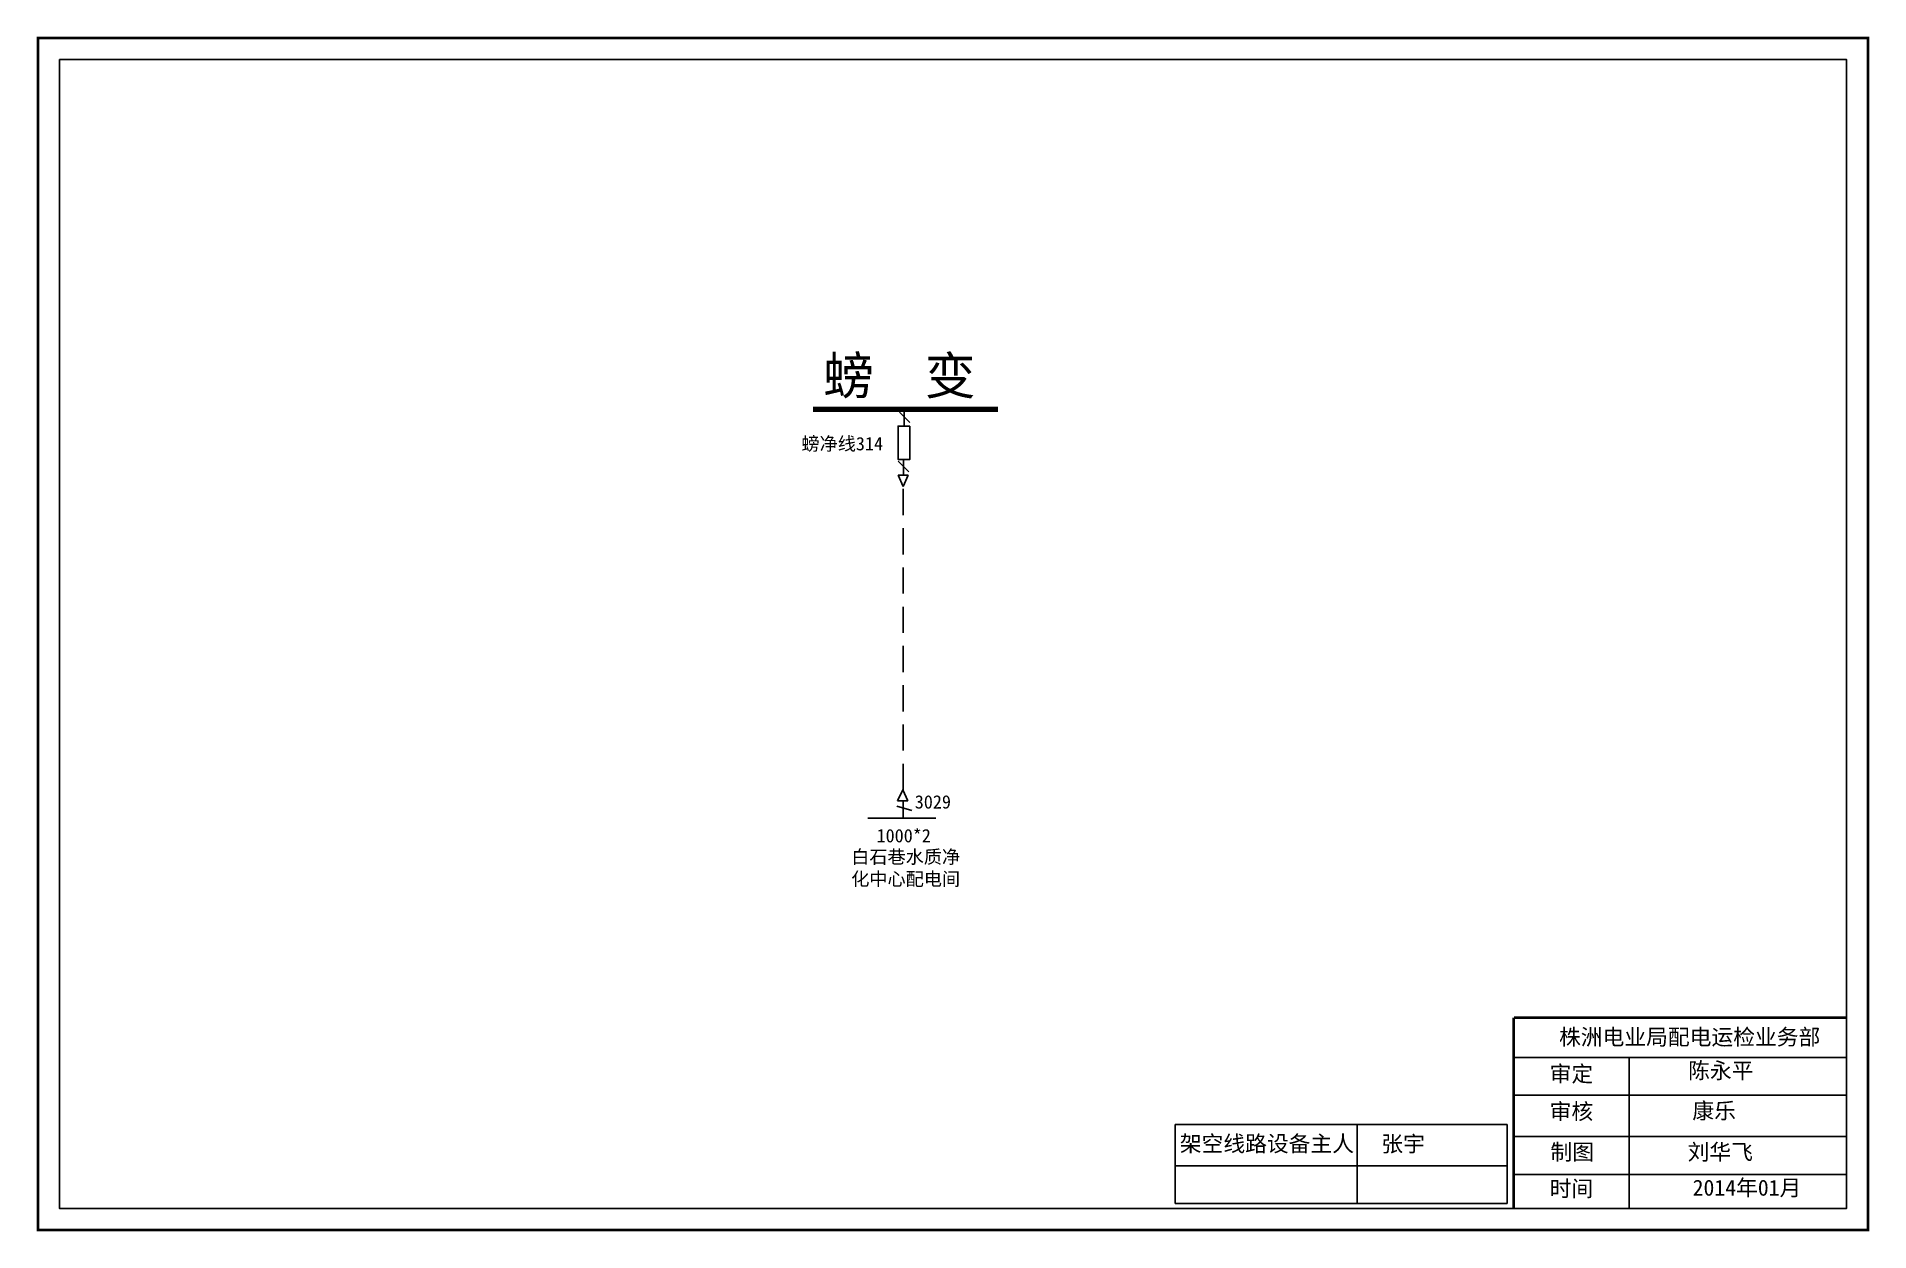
# Model space of a CAD drawing. Extents: x 0 to 344, y 0 to 224.
import ezdxf

# ---------------------------------------------------------------- set-up
doc = ezdxf.new("R2010")
doc.units = 0
doc.header["$LTSCALE"] = 0.774411
doc.linetypes.add('ACAD_ISO02W100', pattern=[15, 12, -3])
doc.linetypes.add('DASHED2', pattern=[9.525, 6.35, -3.175])
doc.layers.get('0').update_dxf_attribs({"linetype": 'CONTINUOUS'})
doc.styles.get("Standard").update_dxf_attribs({"font": 'SIMKAI.TTF', "height": 2.5})
doc.styles.add('字体', font='SIMKAI.TTF', dxfattribs={"height": 2.5})

msp = doc.modelspace()

# ---------------------------------------------------------------- linework, layer by layer
at = {"color": 0, "linetype": 'Continuous'}
for p, q in [((164.06, 151.87), (162.09, 153.85)), ((162.85, 141.96), (162.85, 144.81)), ((163.82, 142.64), (161.85, 144.62)), ((161.6, 79.77), (164.39, 78.96)), ((156.12, 77.52), (168.93, 77.52)), ((277.59, 32.57), (339.96, 32.57)), ((299.24, 32.56), (299.24, 4.23)), ((277.59, 25.47), (339.96, 25.47)), ((213.91, 19.97), (276.28, 19.97)), ((213.91, 19.97), (213.91, 5.12)), ((248.12, 19.97), (248.12, 5.12)), ((276.28, 19.97), (276.28, 5.12)), ((277.59, 17.72), (339.96, 17.72)), ((213.91, 12.22), (276.28, 12.22)), ((277.59, 10.61), (339.96, 10.61)), ((213.91, 5.12), (276.28, 5.12))]:
    msp.add_line(p, q, dxfattribs=at)
at = {"color": 0, "linetype": 'ACAD_ISO02W100'}
msp.add_line((162.98, 151.26), (162.98, 154.35), dxfattribs=at)
at = {"color": 0, "linetype": 'Continuous', "ltscale": 2}
for p, q in [((161.85, 141.98), (163.74, 141.98)), ((162.75, 139.89), (161.85, 141.98)), ((163.74, 141.98), (162.75, 139.89)), ((161.74, 80.78), (162.74, 82.87)), ((162.74, 82.87), (163.63, 80.78)), ((163.63, 80.78), (161.74, 80.78))]:
    msp.add_line(p, q, dxfattribs=at)
at = {"color": 0, "linetype": 'DASHED2'}
msp.add_line((162.76, 82.85), (162.76, 139.9), dxfattribs=at)
at = {"color": 0, "linetype": 'ByBlock'}
msp.add_line((162.76, 77.52), (162.76, 80.78), dxfattribs=at)
at = {"color": 0, "linetype": 'Continuous', "const_width": 0.5}
msp.add_lwpolyline([(0.16, 224.13), (344.13, 224.13), (344.13, 0.16), (0.16, 0.16)], close=True, dxfattribs=at)
at = {"color": 0, "linetype": 'Continuous'}
for points in [[(4.2, 220.08), (340.09, 220.08), (340.09, 4.21), (4.2, 4.21)], [(164.05, 151.2), (164.05, 144.95), (161.83, 144.95), (161.83, 151.2)]]:
    msp.add_lwpolyline(points, close=True, dxfattribs=at)
for points, const_width in [([(180.58, 154.36), (145.85, 154.34)], 1), ([(277.55, 40.07), (277.55, 4.35)], 0.5), ([(277.59, 40.07), (339.96, 40.07)], 0.5)]:
    msp.add_lwpolyline(points, dxfattribs=dict(at, const_width=const_width))

# ---------------------------------------------------------------- texts
at = {"color": 0, "linetype": 'Continuous', "attachment_point": 1, "style": '字体'}
for s, insert, char_height, width in [('螃  变', (147.76, 164.18), 7, 38.5293), ('株洲电业局配电运检业务部', (286.06, 37.93), 3, 82.0179), ('审定', (284.29, 31.01), 3, 23.4615), ('陈永平', (310.33, 31.62), 3, 23.4615), ('审核', (284.29, 23.94), 3, 23.4615), ('康乐', (311.12, 24.07), 3, 33.0539), ('架空线路设备主人', (214.78, 17.89), 3, 58.56), ('张宇', (252.65, 17.86), 3, 47.14), ('制图', (284.45, 16.32), 3, 23.4615), ('刘华飞', (310.22, 16.32), 3, 23.4615), ('时间', (284.29, 9.44), 3, 23.4615), ('2014年01月', (311.17, 9.61), 3, 23.4615)]:
    msp.add_mtext(s, dxfattribs=dict(at, insert=insert, char_height=char_height, width=width))
at = {"color": 0, "linetype": 'Continuous', "char_height": 2.5, "attachment_point": 1}
for s, insert, width in [('螃净线314', (143.66, 149.15), 17), ('3029', (164.96, 81.85), 20.9881), ('1000*2', (157.78, 75.5), 20.9881), ('白石巷水质净化中心配电间', (153.02, 71.53), 20.9881)]:
    msp.add_mtext(s, dxfattribs=dict(at, insert=insert, width=width))

doc.saveas('drawing.dxf')
